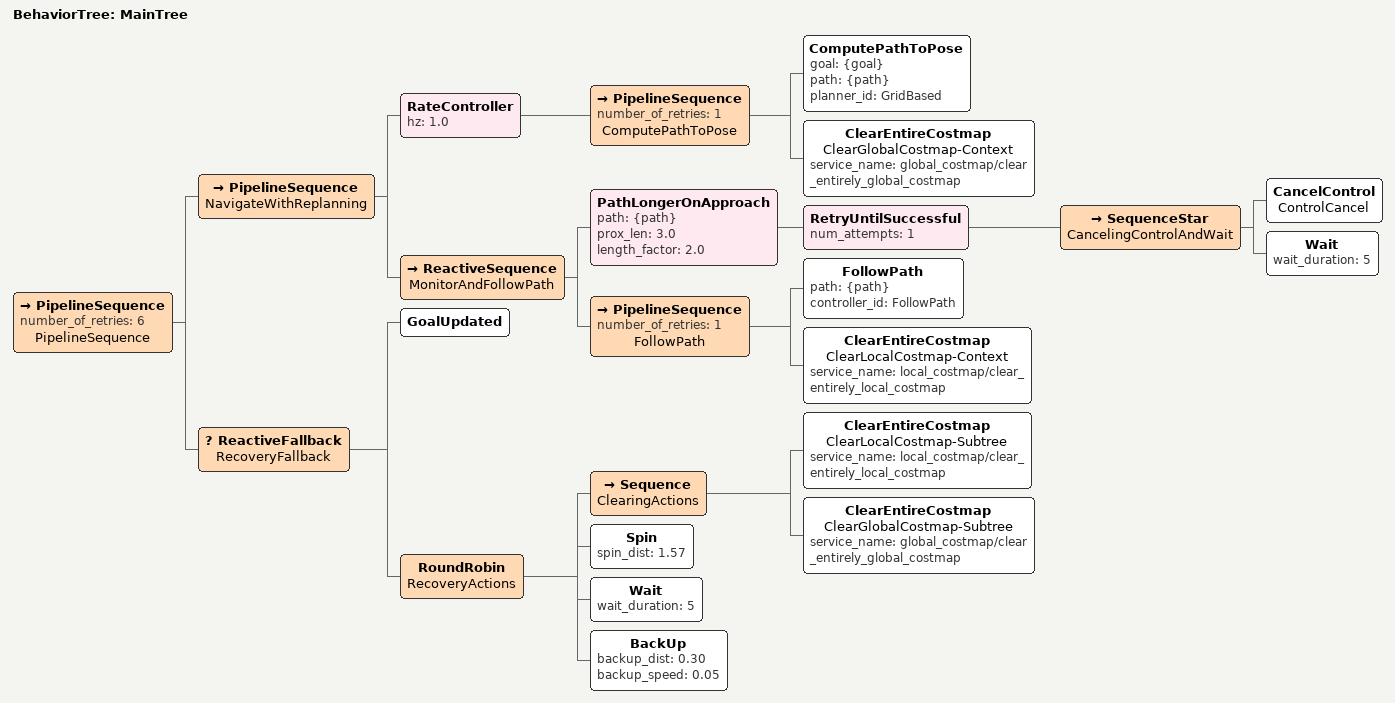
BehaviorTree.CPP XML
<root main_tree_to_execute="MainTree">
  <BehaviorTree ID="MainTree">
    <PipelineSequence number_of_retries="6" name="PipelineSequence">
      <PipelineSequence name="NavigateWithReplanning">
        <RateController hz="1.0">
          <PipelineSequence number_of_retries="1" name="ComputePathToPose">
            <ComputePathToPose goal="{goal}" path="{path}" planner_id="GridBased"/>
            <ClearEntireCostmap name="ClearGlobalCostmap-Context" service_name="global_costmap/clear_entirely_global_costmap"/>
          </PipelineSequence>
        </RateController>
        <ReactiveSequence name="MonitorAndFollowPath">
          <PathLongerOnApproach path="{path}" prox_len="3.0" length_factor="2.0">
            <RetryUntilSuccessful num_attempts="1">
              <SequenceStar name="CancelingControlAndWait">
                <CancelControl name="ControlCancel"/>
                <Wait wait_duration="5"/>
              </SequenceStar>
            </RetryUntilSuccessful>
          </PathLongerOnApproach>
          <PipelineSequence number_of_retries="1" name="FollowPath">
            <FollowPath path="{path}" controller_id="FollowPath"/>
            <ClearEntireCostmap name="ClearLocalCostmap-Context" service_name="local_costmap/clear_entirely_local_costmap"/>
          </PipelineSequence>
        </ReactiveSequence>
      </PipelineSequence>
      <ReactiveFallback name="RecoveryFallback">
        <GoalUpdated/>
        <RoundRobin name="RecoveryActions">
          <Sequence name="ClearingActions">
            <ClearEntireCostmap name="ClearLocalCostmap-Subtree" service_name="local_costmap/clear_entirely_local_costmap"/>
            <ClearEntireCostmap name="ClearGlobalCostmap-Subtree" service_name="global_costmap/clear_entirely_global_costmap"/>
          </Sequence>
          <Spin spin_dist="1.57"/>
          <Wait wait_duration="5"/>
          <BackUp backup_dist="0.30" backup_speed="0.05"/>
        </RoundRobin>
      </ReactiveFallback>
    </PipelineSequence>
  </BehaviorTree>
</root>
